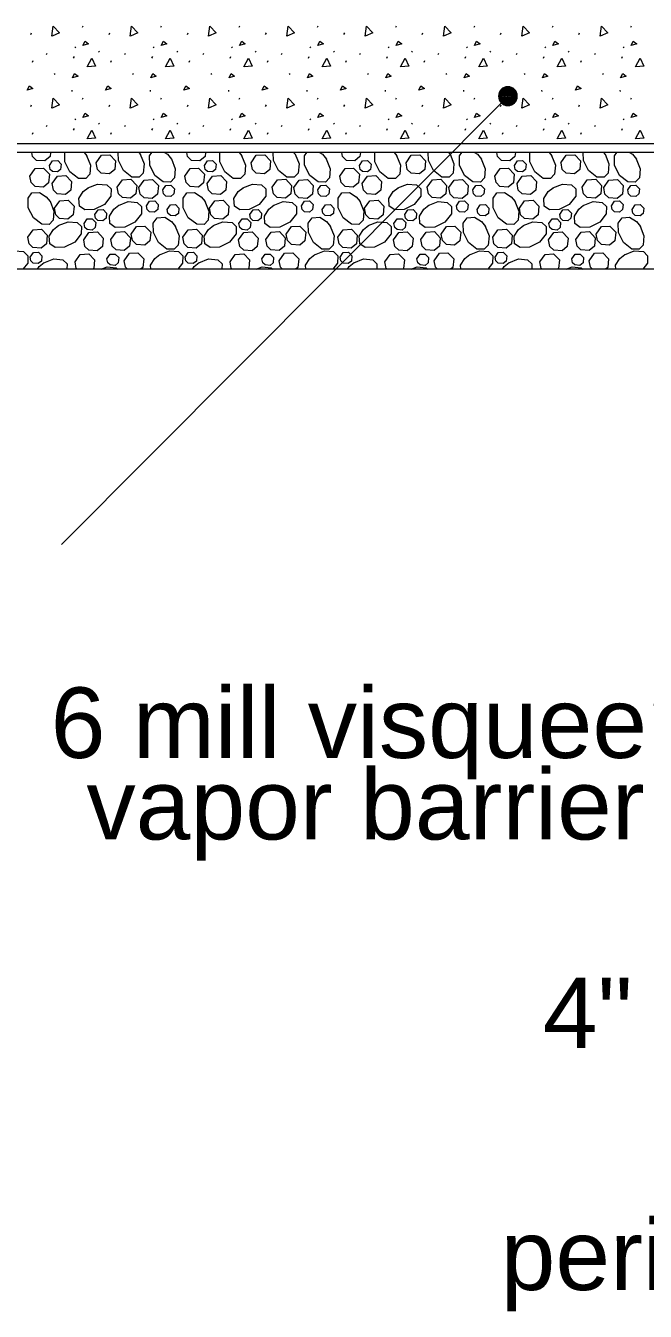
# Model space of a CAD drawing. Header units: inches. Extents: x -4443104 to -4439086, y 793046 to 798506.
# Drawn here: x -4442459 to -4442419.5, y 793220 to 793302 of the extents above; entities that cross this region are included whole.
import ezdxf

# ---------------------------------------------------------------- set-up
doc = ezdxf.new("R2010")
doc.units = ezdxf.units.IN
doc.header["$MEASUREMENT"] = 0
doc.layers.add('Level 1', color=7, linetype='Continuous', lineweight=0)
doc.layers.add('Level 3', color=7, linetype='Continuous', lineweight=0)
doc.styles.add('Style-Arial', font='arial.ttf')

# ---------------------------------------------------------------- blocks, each defined once
blk = doc.blocks.new('LT3_2')
at = {"layer": 'Level 3', "color": 7, "linetype": 'Continuous', "lineweight": 13, "extrusion": (0, 0, -1)}
for radius in [6, 5.52, 5.04, 4.56, 4.08, 3.6, 3.12, 2.64, 2.16, 1.68, 1.2, 0.72, 0.24]:
    blk.add_circle((0, 0), radius, dxfattribs=at)

msp = doc.modelspace()

# ---------------------------------------------------------------- linework, layer by layer
at = {"layer": 'Level 1', "color": 7, "linetype": 'Continuous', "lineweight": 13}
for p, q in [((-4442455.4074, 793301.9483), (-4442455.363, 793302.0483)), ((-4442450.4074, 793301.9483), (-4442450.363, 793302.0483)), ((-4442445.4074, 793301.9483), (-4442445.363, 793302.0483)), ((-4442440.4074, 793301.9483), (-4442440.363, 793302.0483)), ((-4442435.4074, 793301.9483), (-4442435.363, 793302.0483)), ((-4442430.4074, 793301.9483), (-4442430.363, 793302.0483)), ((-4442425.4074, 793301.9483), (-4442425.363, 793302.0483)), ((-4442420.4074, 793301.9483), (-4442420.363, 793302.0483)), ((-4442458.7203, 793301.4932), (-4442458.6758, 793301.5932)), ((-4442453.7203, 793301.4932), (-4442453.6758, 793301.5932)), ((-4442448.7203, 793301.4932), (-4442448.6758, 793301.5932)), ((-4442443.7203, 793301.4932), (-4442443.6758, 793301.5932)), ((-4442438.7203, 793301.4932), (-4442438.6758, 793301.5932)), ((-4442433.7203, 793301.4932), (-4442433.6758, 793301.5932)), ((-4442428.7203, 793301.4932), (-4442428.6758, 793301.5932)), ((-4442423.7203, 793301.4932), (-4442423.6758, 793301.5932)), ((-4442457.7101, 793300.2057), (-4442457.6656, 793300.3055)), ((-4442455.9785, 793299.9738), (-4442455.934, 793300.0738)), ((-4442455.8944, 793300.7054), (-4442455.8499, 793300.6388)), ((-4442454.3991, 793300.4229), (-4442454.3548, 793300.3563)), ((-4442452.7101, 793300.2057), (-4442452.6656, 793300.3055)), ((-4442450.9785, 793299.9738), (-4442450.934, 793300.0738)), ((-4442450.8944, 793300.7054), (-4442450.8499, 793300.6388)), ((-4442449.3991, 793300.4229), (-4442449.3548, 793300.3563)), ((-4442447.7101, 793300.2057), (-4442447.6656, 793300.3055)), ((-4442445.9785, 793299.9738), (-4442445.934, 793300.0738)), ((-4442445.8944, 793300.7054), (-4442445.8499, 793300.6388)), ((-4442444.3991, 793300.4229), (-4442444.3548, 793300.3563)), ((-4442442.7101, 793300.2057), (-4442442.6656, 793300.3055)), ((-4442440.9785, 793299.9738), (-4442440.934, 793300.0738)), ((-4442440.8944, 793300.7054), (-4442440.8499, 793300.6388)), ((-4442439.3991, 793300.4229), (-4442439.3548, 793300.3563)), ((-4442437.7101, 793300.2057), (-4442437.6656, 793300.3055)), ((-4442435.9785, 793299.9738), (-4442435.934, 793300.0738)), ((-4442435.8944, 793300.7054), (-4442435.8499, 793300.6388)), ((-4442434.3991, 793300.4229), (-4442434.3548, 793300.3563)), ((-4442432.7101, 793300.2057), (-4442432.6656, 793300.3055)), ((-4442430.9785, 793299.9738), (-4442430.934, 793300.0738)), ((-4442430.8944, 793300.7054), (-4442430.8499, 793300.6388)), ((-4442429.3991, 793300.4229), (-4442429.3548, 793300.3563)), ((-4442427.7101, 793300.2057), (-4442427.6656, 793300.3055)), ((-4442425.9785, 793299.9738), (-4442425.934, 793300.0738)), ((-4442425.8944, 793300.7054), (-4442425.8499, 793300.6388)), ((-4442424.3991, 793300.4229), (-4442424.3548, 793300.3563)), ((-4442422.7101, 793300.2057), (-4442422.6656, 793300.3055)), ((-4442420.9785, 793299.9738), (-4442420.934, 793300.0738)), ((-4442420.8944, 793300.7054), (-4442420.8499, 793300.6388)), ((-4442458.6093, 793299.7185), (-4442458.5648, 793299.8184)), ((-4442453.6093, 793299.7185), (-4442453.5648, 793299.8184)), ((-4442448.6093, 793299.7185), (-4442448.5648, 793299.8184)), ((-4442443.6093, 793299.7185), (-4442443.5648, 793299.8184)), ((-4442438.6093, 793299.7185), (-4442438.5648, 793299.8184)), ((-4442433.6093, 793299.7185), (-4442433.5648, 793299.8184)), ((-4442428.6093, 793299.7185), (-4442428.5648, 793299.8184)), ((-4442423.6093, 793299.7185), (-4442423.5648, 793299.8184)), ((-4442457.2216, 793299.0082), (-4442457.1773, 793298.9415)), ((-4442452.2216, 793299.0082), (-4442452.1773, 793298.9415)), ((-4442447.2216, 793299.0082), (-4442447.1773, 793298.9415)), ((-4442442.2216, 793299.0082), (-4442442.1773, 793298.9415)), ((-4442437.2216, 793299.0082), (-4442437.1773, 793298.9415)), ((-4442432.2216, 793299.0082), (-4442432.1773, 793298.9415)), ((-4442427.2216, 793299.0082), (-4442427.1773, 793298.9415)), ((-4442422.2216, 793299.0082), (-4442422.1773, 793298.9415)), ((-4442456.0995, 793297.9433), (-4442456.0884, 793297.8434)), ((-4442451.0995, 793297.9433), (-4442451.0884, 793297.8434)), ((-4442446.0995, 793297.9433), (-4442446.0884, 793297.8434)), ((-4442441.0995, 793297.9433), (-4442441.0884, 793297.8434)), ((-4442436.0995, 793297.9433), (-4442436.0884, 793297.8434)), ((-4442431.0995, 793297.9433), (-4442431.0884, 793297.8434)), ((-4442426.0995, 793297.9433), (-4442426.0884, 793297.8434)), ((-4442421.0995, 793297.9433), (-4442421.0884, 793297.8434)), ((-4442458.7203, 793296.899), (-4442458.6758, 793296.999)), ((-4442455.4074, 793297.3542), (-4442455.363, 793297.4542)), ((-4442453.7203, 793296.899), (-4442453.6758, 793296.999)), ((-4442450.4074, 793297.3542), (-4442450.363, 793297.4542)), ((-4442448.7203, 793296.899), (-4442448.6758, 793296.999)), ((-4442445.4074, 793297.3542), (-4442445.363, 793297.4542)), ((-4442443.7203, 793296.899), (-4442443.6758, 793296.999)), ((-4442440.4074, 793297.3542), (-4442440.363, 793297.4542)), ((-4442438.7203, 793296.899), (-4442438.6758, 793296.999)), ((-4442435.4074, 793297.3542), (-4442435.363, 793297.4542)), ((-4442433.7203, 793296.899), (-4442433.6758, 793296.999)), ((-4442430.4074, 793297.3542), (-4442430.363, 793297.4542)), ((-4442428.7203, 793296.899), (-4442428.6758, 793296.999)), ((-4442425.4074, 793297.3542), (-4442425.363, 793297.4542)), ((-4442423.7203, 793296.899), (-4442423.6758, 793296.999)), ((-4442420.4074, 793297.3542), (-4442420.363, 793297.4542)), ((-4442455.8944, 793296.1113), (-4442455.8499, 793296.0447)), ((-4442450.8944, 793296.1113), (-4442450.8499, 793296.0447)), ((-4442445.8944, 793296.1113), (-4442445.8499, 793296.0447)), ((-4442440.8944, 793296.1113), (-4442440.8499, 793296.0447)), ((-4442435.8944, 793296.1113), (-4442435.8499, 793296.0447)), ((-4442430.8944, 793296.1113), (-4442430.8499, 793296.0447)), ((-4442425.8944, 793296.1113), (-4442425.8499, 793296.0447)), ((-4442420.8944, 793296.1113), (-4442420.8499, 793296.0447)), ((-4442458.6093, 793295.1244), (-4442458.5648, 793295.2243)), ((-4442457.7101, 793295.6115), (-4442457.6656, 793295.7114)), ((-4442455.9785, 793295.3797), (-4442455.934, 793295.4797)), ((-4442454.3991, 793295.8288), (-4442454.3548, 793295.7622)), ((-4442453.6093, 793295.1244), (-4442453.5648, 793295.2243)), ((-4442452.7101, 793295.6115), (-4442452.6656, 793295.7114)), ((-4442450.9785, 793295.3797), (-4442450.934, 793295.4797)), ((-4442449.3991, 793295.8288), (-4442449.3548, 793295.7622)), ((-4442448.6093, 793295.1244), (-4442448.5648, 793295.2243)), ((-4442447.7101, 793295.6115), (-4442447.6656, 793295.7114)), ((-4442445.9785, 793295.3797), (-4442445.934, 793295.4797)), ((-4442444.3991, 793295.8288), (-4442444.3548, 793295.7622)), ((-4442443.6093, 793295.1244), (-4442443.5648, 793295.2243)), ((-4442442.7101, 793295.6115), (-4442442.6656, 793295.7114)), ((-4442440.9785, 793295.3797), (-4442440.934, 793295.4797)), ((-4442439.3991, 793295.8288), (-4442439.3548, 793295.7622)), ((-4442438.6093, 793295.1244), (-4442438.5648, 793295.2243)), ((-4442437.7101, 793295.6115), (-4442437.6656, 793295.7114)), ((-4442435.9785, 793295.3797), (-4442435.934, 793295.4797)), ((-4442434.3991, 793295.8288), (-4442434.3548, 793295.7622)), ((-4442433.6093, 793295.1244), (-4442433.5648, 793295.2243)), ((-4442432.7101, 793295.6115), (-4442432.6656, 793295.7114)), ((-4442430.9785, 793295.3797), (-4442430.934, 793295.4797)), ((-4442429.3991, 793295.8288), (-4442429.3548, 793295.7622)), ((-4442428.6093, 793295.1244), (-4442428.5648, 793295.2243)), ((-4442427.7101, 793295.6115), (-4442427.6656, 793295.7114)), ((-4442425.9785, 793295.3797), (-4442425.934, 793295.4797)), ((-4442424.3991, 793295.8288), (-4442424.3548, 793295.7622)), ((-4442423.6093, 793295.1244), (-4442423.5648, 793295.2243)), ((-4442422.7101, 793295.6115), (-4442422.6656, 793295.7114)), ((-4442420.9785, 793295.3797), (-4442420.934, 793295.4797))]:
    msp.add_line(p, q, dxfattribs=at)
at = {"layer": 'Level 1', "color": 7, "linetype": 'Continuous', "lineweight": 13, "flags": 128}
for points in [[(-4442457.3698, 793301.3784), (-4442457.2818, 793302.0128), (-4442456.8843, 793301.6023), (-4442457.3594, 793301.3822)], [(-4442452.3698, 793301.3784), (-4442452.2818, 793302.0128), (-4442451.8843, 793301.6023), (-4442452.3594, 793301.3822)], [(-4442447.3698, 793301.3784), (-4442447.2818, 793302.0128), (-4442446.8843, 793301.6023), (-4442447.3594, 793301.3822)], [(-4442442.3698, 793301.3784), (-4442442.2818, 793302.0128), (-4442441.8843, 793301.6023), (-4442442.3594, 793301.3822)], [(-4442437.3698, 793301.3784), (-4442437.2818, 793302.0128), (-4442436.8843, 793301.6023), (-4442437.3594, 793301.3822)], [(-4442432.3698, 793301.3784), (-4442432.2818, 793302.0128), (-4442431.8843, 793301.6023), (-4442432.3594, 793301.3822)], [(-4442427.3698, 793301.3784), (-4442427.2818, 793302.0128), (-4442426.8843, 793301.6023), (-4442427.3594, 793301.3822)], [(-4442422.3698, 793301.3784), (-4442422.2818, 793302.0128), (-4442421.8843, 793301.6023), (-4442422.3594, 793301.3822)], [(-4442455.3853, 793300.7828), (-4442455.252, 793301.0603), (-4442455.03, 793300.8938), (-4442455.3853, 793300.7828)], [(-4442450.3853, 793300.7828), (-4442450.252, 793301.0603), (-4442450.03, 793300.8938), (-4442450.3853, 793300.7828)], [(-4442445.3853, 793300.7828), (-4442445.252, 793301.0603), (-4442445.03, 793300.8938), (-4442445.3853, 793300.7828)], [(-4442440.3853, 793300.7828), (-4442440.252, 793301.0603), (-4442440.03, 793300.8938), (-4442440.3853, 793300.7828)], [(-4442435.3853, 793300.7828), (-4442435.252, 793301.0603), (-4442435.03, 793300.8938), (-4442435.3853, 793300.7828)], [(-4442430.3853, 793300.7828), (-4442430.252, 793301.0603), (-4442430.03, 793300.8938), (-4442430.3853, 793300.7828)], [(-4442425.3853, 793300.7828), (-4442425.252, 793301.0603), (-4442425.03, 793300.8938), (-4442425.3853, 793300.7828)], [(-4442420.3853, 793300.7828), (-4442420.252, 793301.0603), (-4442420.03, 793300.8938), (-4442420.3853, 793300.7828)], [(-4442455.1078, 793299.4189), (-4442454.808, 793299.9849), (-4442454.5749, 793299.4633), (-4442455.0966, 793299.4189)], [(-4442450.1078, 793299.4189), (-4442449.808, 793299.9849), (-4442449.5749, 793299.4633), (-4442450.0966, 793299.4189)], [(-4442445.1078, 793299.4189), (-4442444.808, 793299.9849), (-4442444.5749, 793299.4633), (-4442445.0966, 793299.4189)], [(-4442440.1078, 793299.4189), (-4442439.808, 793299.9849), (-4442439.5749, 793299.4633), (-4442440.0966, 793299.4189)], [(-4442435.1078, 793299.4189), (-4442434.808, 793299.9849), (-4442434.5749, 793299.4633), (-4442435.0966, 793299.4189)], [(-4442430.1078, 793299.4189), (-4442429.808, 793299.9849), (-4442429.5749, 793299.4633), (-4442430.0966, 793299.4189)], [(-4442425.1078, 793299.4189), (-4442424.808, 793299.9849), (-4442424.5749, 793299.4633), (-4442425.0966, 793299.4189)], [(-4442420.1078, 793299.4189), (-4442419.808, 793299.9849), (-4442419.5749, 793299.4633), (-4442420.0966, 793299.4189)], [(-4442456.0561, 793298.7195), (-4442455.923, 793298.997), (-4442455.701, 793298.8305), (-4442456.0561, 793298.7195)], [(-4442451.0561, 793298.7195), (-4442450.923, 793298.997), (-4442450.701, 793298.8305), (-4442451.0561, 793298.7195)], [(-4442446.0561, 793298.7195), (-4442445.923, 793298.997), (-4442445.701, 793298.8305), (-4442446.0561, 793298.7195)], [(-4442441.0561, 793298.7195), (-4442440.923, 793298.997), (-4442440.701, 793298.8305), (-4442441.0561, 793298.7195)], [(-4442436.0561, 793298.7195), (-4442435.923, 793298.997), (-4442435.701, 793298.8305), (-4442436.0561, 793298.7195)], [(-4442431.0561, 793298.7195), (-4442430.923, 793298.997), (-4442430.701, 793298.8305), (-4442431.0561, 793298.7195)], [(-4442426.0561, 793298.7195), (-4442425.923, 793298.997), (-4442425.701, 793298.8305), (-4442426.0561, 793298.7195)], [(-4442421.0561, 793298.7195), (-4442420.923, 793298.997), (-4442420.701, 793298.8305), (-4442421.0561, 793298.7195)], [(-4442458.94, 793297.926), (-4442458.8069, 793298.2035), (-4442458.5849, 793298.037), (-4442458.94, 793297.926)], [(-4442453.94, 793297.926), (-4442453.8069, 793298.2035), (-4442453.5849, 793298.037), (-4442453.94, 793297.926)], [(-4442448.94, 793297.926), (-4442448.8069, 793298.2035), (-4442448.5849, 793298.037), (-4442448.94, 793297.926)], [(-4442443.94, 793297.926), (-4442443.8069, 793298.2035), (-4442443.5849, 793298.037), (-4442443.94, 793297.926)], [(-4442438.94, 793297.926), (-4442438.8069, 793298.2035), (-4442438.5849, 793298.037), (-4442438.94, 793297.926)], [(-4442433.94, 793297.926), (-4442433.8069, 793298.2035), (-4442433.5849, 793298.037), (-4442433.94, 793297.926)], [(-4442423.94, 793297.926), (-4442423.8069, 793298.2035), (-4442423.5849, 793298.037), (-4442423.94, 793297.926)], [(-4442457.3698, 793296.7843), (-4442457.2818, 793297.4187), (-4442456.8843, 793297.0082), (-4442457.3594, 793296.788)], [(-4442452.3698, 793296.7843), (-4442452.2818, 793297.4187), (-4442451.8843, 793297.0082), (-4442452.3594, 793296.788)], [(-4442447.3698, 793296.7843), (-4442447.2818, 793297.4187), (-4442446.8843, 793297.0082), (-4442447.3594, 793296.788)], [(-4442442.3698, 793296.7843), (-4442442.2818, 793297.4187), (-4442441.8843, 793297.0082), (-4442442.3594, 793296.788)], [(-4442437.3698, 793296.7843), (-4442437.2818, 793297.4187), (-4442436.8843, 793297.0082), (-4442437.3594, 793296.788)], [(-4442432.3698, 793296.7843), (-4442432.2818, 793297.4187), (-4442431.8843, 793297.0082), (-4442432.3594, 793296.788)], [(-4442427.3698, 793296.7843), (-4442427.2818, 793297.4187), (-4442426.8843, 793297.0082), (-4442427.3594, 793296.788)], [(-4442422.3698, 793296.7843), (-4442422.2818, 793297.4187), (-4442421.8843, 793297.0082), (-4442422.3594, 793296.788)], [(-4442455.3853, 793296.1887), (-4442455.252, 793296.4662), (-4442455.03, 793296.2997), (-4442455.3853, 793296.1887)], [(-4442450.3853, 793296.1887), (-4442450.252, 793296.4662), (-4442450.03, 793296.2997), (-4442450.3853, 793296.1887)], [(-4442445.3853, 793296.1887), (-4442445.252, 793296.4662), (-4442445.03, 793296.2997), (-4442445.3853, 793296.1887)], [(-4442440.3853, 793296.1887), (-4442440.252, 793296.4662), (-4442440.03, 793296.2997), (-4442440.3853, 793296.1887)], [(-4442435.3853, 793296.1887), (-4442435.252, 793296.4662), (-4442435.03, 793296.2997), (-4442435.3853, 793296.1887)], [(-4442430.3853, 793296.1887), (-4442430.252, 793296.4662), (-4442430.03, 793296.2997), (-4442430.3853, 793296.1887)], [(-4442425.3853, 793296.1887), (-4442425.252, 793296.4662), (-4442425.03, 793296.2997), (-4442425.3853, 793296.1887)], [(-4442420.3853, 793296.1887), (-4442420.252, 793296.4662), (-4442420.03, 793296.2997), (-4442420.3853, 793296.1887)], [(-4442455.1078, 793294.8248), (-4442454.808, 793295.3908), (-4442454.5749, 793294.8692), (-4442455.0966, 793294.8248)], [(-4442450.1078, 793294.8248), (-4442449.808, 793295.3908), (-4442449.5749, 793294.8692), (-4442450.0966, 793294.8248)], [(-4442445.1078, 793294.8248), (-4442444.808, 793295.3908), (-4442444.5749, 793294.8692), (-4442445.0966, 793294.8248)], [(-4442440.1078, 793294.8248), (-4442439.808, 793295.3908), (-4442439.5749, 793294.8692), (-4442440.0966, 793294.8248)], [(-4442435.1078, 793294.8248), (-4442434.808, 793295.3908), (-4442434.5749, 793294.8692), (-4442435.0966, 793294.8248)], [(-4442430.1078, 793294.8248), (-4442429.808, 793295.3908), (-4442429.5749, 793294.8692), (-4442430.0966, 793294.8248)], [(-4442425.1078, 793294.8248), (-4442424.808, 793295.3908), (-4442424.5749, 793294.8692), (-4442425.0966, 793294.8248)], [(-4442420.1078, 793294.8248), (-4442419.808, 793295.3908), (-4442419.5749, 793294.8692), (-4442420.0966, 793294.8248)]]:
    msp.add_lwpolyline(points, dxfattribs=at)
at = {"layer": 'Level 3', "color": 7, "linetype": 'Continuous', "lineweight": 13}
for p, q in [((-4442456.7559, 793268.9345), (-4442428.2715, 793297.5193)), ((-4442347.5861, 793294.5059), (-4442477.736, 793294.5059)), ((-4442347.5861, 793293.9673), (-4442477.736, 793293.9673))]:
    msp.add_line(p, q, dxfattribs=at)
at = {"layer": 'Level 3', "color": 7, "linetype": 'Continuous', "lineweight": 0}
for p, q in [((-4442455.3076, 793293.9673), (-4442455.1334, 793293.7489)), ((-4442451.8263, 793293.9673), (-4442451.7172, 793293.8304)), ((-4442445.4141, 793293.9673), (-4442445.2399, 793293.7489)), ((-4442441.9328, 793293.9673), (-4442441.8237, 793293.8304)), ((-4442435.5206, 793293.9673), (-4442435.3464, 793293.7489)), ((-4442432.0393, 793293.9673), (-4442431.9302, 793293.8304)), ((-4442425.6271, 793293.9673), (-4442425.4529, 793293.7489)), ((-4442422.1458, 793293.9673), (-4442422.0367, 793293.8304))]:
    msp.add_line(p, q, dxfattribs=at)
at = {"layer": 'Level 3', "color": 7, "linetype": 'Continuous', "lineweight": 0, "flags": 128}
for points in [[(-4442457.4587, 793293.9673), (-4442457.4862, 793293.6919), (-4442457.8177, 793293.4162), (-4442458.3477, 793293.4544), (-4442458.5969, 793293.6964), (-4442458.6497, 793293.9673)], [(-4442455.1497, 793293.7744), (-4442454.9002, 793293.1457), (-4442454.9502, 793292.5679), (-4442455.2112, 793292.2932), (-4442455.6799, 793292.3022), (-4442456.2124, 793292.7187), (-4442456.5344, 793293.3627), (-4442456.5451, 793293.9673)], [(-4442454.5457, 793293.2987), (-4442454.2097, 793293.7769), (-4442453.6729, 793293.8074), (-4442453.2997, 793293.4207), (-4442453.3537, 793292.8787), (-4442453.6852, 793292.6029), (-4442454.2152, 793292.6412), (-4442454.4644, 793292.8829), (-4442454.5454, 793293.2987)], [(-4442451.7332, 793293.8557), (-4442451.4839, 793293.2269), (-4442451.5339, 793292.6492), (-4442451.7949, 793292.3747), (-4442452.2637, 793292.3834), (-4442452.7962, 793292.8002), (-4442453.1182, 793293.4442), (-4442453.1274, 793293.9673)], [(-4442449.7404, 793293.5507), (-4442449.4912, 793292.9219), (-4442449.5409, 793292.3442), (-4442449.8019, 793292.0697), (-4442450.2707, 793292.0784), (-4442450.8034, 793292.4952), (-4442451.1252, 793293.1392), (-4442451.1359, 793293.7459), (-4442450.9787, 793293.9673)], [(-4442450.1716, 793293.9673), (-4442449.9774, 793293.8429), (-4442449.7242, 793293.5254)], [(-4442447.5652, 793293.9673), (-4442447.5927, 793293.6919), (-4442447.9242, 793293.4162), (-4442448.4542, 793293.4544), (-4442448.7034, 793293.6964), (-4442448.7562, 793293.9673)], [(-4442445.2562, 793293.7744), (-4442445.0067, 793293.1457), (-4442445.0567, 793292.5679), (-4442445.3177, 793292.2932), (-4442445.7864, 793292.3022), (-4442446.3189, 793292.7187), (-4442446.6409, 793293.3627), (-4442446.6516, 793293.9673)], [(-4442444.6522, 793293.2987), (-4442444.3162, 793293.7769), (-4442443.7794, 793293.8074), (-4442443.4062, 793293.4207), (-4442443.4602, 793292.8787), (-4442443.7917, 793292.6029), (-4442444.3217, 793292.6412), (-4442444.5709, 793292.8829), (-4442444.6519, 793293.2987)], [(-4442441.8397, 793293.8557), (-4442441.5904, 793293.2269), (-4442441.6404, 793292.6492), (-4442441.9014, 793292.3747), (-4442442.3702, 793292.3834), (-4442442.9027, 793292.8002), (-4442443.2247, 793293.4442), (-4442443.2339, 793293.9673)], [(-4442439.8469, 793293.5507), (-4442439.5977, 793292.9219), (-4442439.6474, 793292.3442), (-4442439.9084, 793292.0697), (-4442440.3772, 793292.0784), (-4442440.9099, 793292.4952), (-4442441.2317, 793293.1392), (-4442441.2424, 793293.7459), (-4442441.0852, 793293.9673)], [(-4442440.2781, 793293.9673), (-4442440.0839, 793293.8429), (-4442439.8307, 793293.5254)], [(-4442437.6717, 793293.9673), (-4442437.6992, 793293.6919), (-4442438.0307, 793293.4162), (-4442438.5607, 793293.4544), (-4442438.8099, 793293.6964), (-4442438.8627, 793293.9673)], [(-4442435.3627, 793293.7744), (-4442435.1132, 793293.1457), (-4442435.1632, 793292.5679), (-4442435.4242, 793292.2932), (-4442435.8929, 793292.3022), (-4442436.4254, 793292.7187), (-4442436.7474, 793293.3627), (-4442436.7581, 793293.9673)], [(-4442434.7587, 793293.2987), (-4442434.4227, 793293.7769), (-4442433.8859, 793293.8074), (-4442433.5127, 793293.4207), (-4442433.5667, 793292.8787), (-4442433.8982, 793292.6029), (-4442434.4282, 793292.6412), (-4442434.6774, 793292.8829), (-4442434.7584, 793293.2987)], [(-4442431.9462, 793293.8557), (-4442431.6969, 793293.2269), (-4442431.7469, 793292.6492), (-4442432.0079, 793292.3747), (-4442432.4767, 793292.3834), (-4442433.0092, 793292.8002), (-4442433.3312, 793293.4442), (-4442433.3404, 793293.9673)], [(-4442429.9534, 793293.5507), (-4442429.7042, 793292.9219), (-4442429.7539, 793292.3442), (-4442430.0149, 793292.0697), (-4442430.4837, 793292.0784), (-4442431.0164, 793292.4952), (-4442431.3382, 793293.1392), (-4442431.3489, 793293.7459), (-4442431.1917, 793293.9673)], [(-4442430.3846, 793293.9673), (-4442430.1904, 793293.8429), (-4442429.9372, 793293.5254)], [(-4442427.7782, 793293.9673), (-4442427.8057, 793293.6919), (-4442428.1372, 793293.4162), (-4442428.6672, 793293.4544), (-4442428.9164, 793293.6964), (-4442428.9692, 793293.9673)], [(-4442425.4692, 793293.7744), (-4442425.2197, 793293.1457), (-4442425.2697, 793292.5679), (-4442425.5307, 793292.2932), (-4442425.9994, 793292.3022), (-4442426.5319, 793292.7187), (-4442426.8539, 793293.3627), (-4442426.8646, 793293.9673)], [(-4442424.8652, 793293.2987), (-4442424.5292, 793293.7769), (-4442423.9924, 793293.8074), (-4442423.6192, 793293.4207), (-4442423.6732, 793292.8787), (-4442424.0047, 793292.6029), (-4442424.5347, 793292.6412), (-4442424.7839, 793292.8829), (-4442424.8649, 793293.2987)], [(-4442422.0527, 793293.8557), (-4442421.8034, 793293.2269), (-4442421.8534, 793292.6492), (-4442422.1144, 793292.3747), (-4442422.5832, 793292.3834), (-4442423.1157, 793292.8002), (-4442423.4377, 793293.4442), (-4442423.4469, 793293.9673)], [(-4442420.0599, 793293.5507), (-4442419.8107, 793292.9219), (-4442419.8604, 793292.3442), (-4442420.1214, 793292.0697), (-4442420.5902, 793292.0784), (-4442421.1229, 793292.4952), (-4442421.4447, 793293.1392), (-4442421.4554, 793293.7459), (-4442421.2982, 793293.9673)], [(-4442420.4911, 793293.9673), (-4442420.2969, 793293.8429), (-4442420.0437, 793293.5254)], [(-4442458.7722, 793292.4517), (-4442458.4362, 793292.9297), (-4442457.8994, 793292.9604), (-4442457.5264, 793292.5737), (-4442457.5804, 793292.0314), (-4442457.9119, 793291.7557), (-4442458.4419, 793291.7942), (-4442458.6912, 793292.0359), (-4442458.7719, 793292.4514)], [(-4442457.5232, 793293.1322), (-4442457.3214, 793293.4192), (-4442456.9994, 793293.4377), (-4442456.7757, 793293.2054), (-4442456.8079, 793292.8802), (-4442457.0069, 793292.7147), (-4442457.3249, 793292.7379), (-4442457.4744, 793292.8829), (-4442457.5229, 793293.1322)], [(-4442448.8787, 793292.4517), (-4442448.5427, 793292.9297), (-4442448.0059, 793292.9604), (-4442447.6329, 793292.5737), (-4442447.6869, 793292.0314), (-4442448.0184, 793291.7557), (-4442448.5484, 793291.7942), (-4442448.7977, 793292.0359), (-4442448.8784, 793292.4514)], [(-4442447.6297, 793293.1322), (-4442447.4279, 793293.4192), (-4442447.1059, 793293.4377), (-4442446.8822, 793293.2054), (-4442446.9144, 793292.8802), (-4442447.1134, 793292.7147), (-4442447.4314, 793292.7379), (-4442447.5809, 793292.8829), (-4442447.6294, 793293.1322)], [(-4442438.9852, 793292.4517), (-4442438.6492, 793292.9297), (-4442438.1124, 793292.9604), (-4442437.7394, 793292.5737), (-4442437.7934, 793292.0314), (-4442438.1249, 793291.7557), (-4442438.6549, 793291.7942), (-4442438.9042, 793292.0359), (-4442438.9849, 793292.4514)], [(-4442437.7362, 793293.1322), (-4442437.5344, 793293.4192), (-4442437.2124, 793293.4377), (-4442436.9887, 793293.2054), (-4442437.0209, 793292.8802), (-4442437.2199, 793292.7147), (-4442437.5379, 793292.7379), (-4442437.6874, 793292.8829), (-4442437.7359, 793293.1322)], [(-4442429.0917, 793292.4517), (-4442428.7557, 793292.9297), (-4442428.2189, 793292.9604), (-4442427.8459, 793292.5737), (-4442427.8999, 793292.0314), (-4442428.2314, 793291.7557), (-4442428.7614, 793291.7942), (-4442429.0107, 793292.0359), (-4442429.0914, 793292.4514)], [(-4442427.8427, 793293.1322), (-4442427.6409, 793293.4192), (-4442427.3189, 793293.4377), (-4442427.0952, 793293.2054), (-4442427.1274, 793292.8802), (-4442427.3264, 793292.7147), (-4442427.6444, 793292.7379), (-4442427.7939, 793292.8829), (-4442427.8424, 793293.1322)], [(-4442457.3519, 793291.9769), (-4442457.0157, 793292.4549), (-4442456.4792, 793292.4857), (-4442456.1059, 793292.0989), (-4442456.1599, 793291.5567), (-4442456.4914, 793291.2809), (-4442457.0214, 793291.3194), (-4442457.2707, 793291.5612), (-4442457.3517, 793291.9767)], [(-4442455.0754, 793291.6962), (-4442454.4467, 793291.9454), (-4442453.8689, 793291.8954), (-4442453.5944, 793291.6344), (-4442453.6032, 793291.1657), (-4442454.0199, 793290.6332), (-4442454.6639, 793290.3112), (-4442455.2707, 793290.3004), (-4442455.6124, 793290.5432), (-4442455.6447, 793291.0267), (-4442455.3674, 793291.4589), (-4442455.0502, 793291.7122)], [(-4442453.2004, 793291.7399), (-4442452.8644, 793292.2182), (-4442452.3277, 793292.2487), (-4442451.9547, 793291.8619), (-4442452.0087, 793291.3199), (-4442452.3402, 793291.0442), (-4442452.8699, 793291.0824), (-4442453.1192, 793291.3242), (-4442453.2002, 793291.7397)], [(-4442451.8177, 793291.7194), (-4442451.4817, 793292.1977), (-4442450.9449, 793292.2284), (-4442450.5717, 793291.8414), (-4442450.6257, 793291.2994), (-4442450.9574, 793291.0237), (-4442451.4872, 793291.0622), (-4442451.7364, 793291.3039), (-4442451.8174, 793291.7194)], [(-4442450.2882, 793291.5719), (-4442450.0867, 793291.8587), (-4442449.7644, 793291.8772), (-4442449.5407, 793291.6449), (-4442449.5732, 793291.3199), (-4442449.7719, 793291.1544), (-4442450.0899, 793291.1774), (-4442450.2397, 793291.3224), (-4442450.2882, 793291.5717)], [(-4442447.4584, 793291.9769), (-4442447.1222, 793292.4549), (-4442446.5857, 793292.4857), (-4442446.2124, 793292.0989), (-4442446.2664, 793291.5567), (-4442446.5979, 793291.2809), (-4442447.1279, 793291.3194), (-4442447.3772, 793291.5612), (-4442447.4582, 793291.9767)], [(-4442445.1819, 793291.6962), (-4442444.5532, 793291.9454), (-4442443.9754, 793291.8954), (-4442443.7009, 793291.6344), (-4442443.7097, 793291.1657), (-4442444.1264, 793290.6332), (-4442444.7704, 793290.3112), (-4442445.3772, 793290.3004), (-4442445.7189, 793290.5432), (-4442445.7512, 793291.0267), (-4442445.4739, 793291.4589), (-4442445.1567, 793291.7122)], [(-4442443.3069, 793291.7399), (-4442442.9709, 793292.2182), (-4442442.4342, 793292.2487), (-4442442.0612, 793291.8619), (-4442442.1152, 793291.3199), (-4442442.4467, 793291.0442), (-4442442.9764, 793291.0824), (-4442443.2257, 793291.3242), (-4442443.3067, 793291.7397)], [(-4442441.9242, 793291.7194), (-4442441.5882, 793292.1977), (-4442441.0514, 793292.2284), (-4442440.6782, 793291.8414), (-4442440.7322, 793291.2994), (-4442441.0639, 793291.0237), (-4442441.5937, 793291.0622), (-4442441.8429, 793291.3039), (-4442441.9239, 793291.7194)], [(-4442440.3947, 793291.5719), (-4442440.1932, 793291.8587), (-4442439.8709, 793291.8772), (-4442439.6472, 793291.6449), (-4442439.6797, 793291.3199), (-4442439.8784, 793291.1544), (-4442440.1964, 793291.1774), (-4442440.3462, 793291.3224), (-4442440.3947, 793291.5717)], [(-4442437.5649, 793291.9769), (-4442437.2287, 793292.4549), (-4442436.6922, 793292.4857), (-4442436.3189, 793292.0989), (-4442436.3729, 793291.5567), (-4442436.7044, 793291.2809), (-4442437.2344, 793291.3194), (-4442437.4837, 793291.5612), (-4442437.5647, 793291.9767)], [(-4442435.2884, 793291.6962), (-4442434.6597, 793291.9454), (-4442434.0819, 793291.8954), (-4442433.8074, 793291.6344), (-4442433.8162, 793291.1657), (-4442434.2329, 793290.6332), (-4442434.8769, 793290.3112), (-4442435.4837, 793290.3004), (-4442435.8254, 793290.5432), (-4442435.8577, 793291.0267), (-4442435.5804, 793291.4589), (-4442435.2632, 793291.7122)], [(-4442433.4134, 793291.7399), (-4442433.0774, 793292.2182), (-4442432.5407, 793292.2487), (-4442432.1677, 793291.8619), (-4442432.2217, 793291.3199), (-4442432.5532, 793291.0442), (-4442433.0829, 793291.0824), (-4442433.3322, 793291.3242), (-4442433.4132, 793291.7397)], [(-4442432.0307, 793291.7194), (-4442431.6947, 793292.1977), (-4442431.1579, 793292.2284), (-4442430.7847, 793291.8414), (-4442430.8387, 793291.2994), (-4442431.1704, 793291.0237), (-4442431.7002, 793291.0622), (-4442431.9494, 793291.3039), (-4442432.0304, 793291.7194)], [(-4442430.5012, 793291.5719), (-4442430.2997, 793291.8587), (-4442429.9774, 793291.8772), (-4442429.7537, 793291.6449), (-4442429.7862, 793291.3199), (-4442429.9849, 793291.1544), (-4442430.3029, 793291.1774), (-4442430.4527, 793291.3224), (-4442430.5012, 793291.5717)], [(-4442427.6714, 793291.9769), (-4442427.3352, 793292.4549), (-4442426.7987, 793292.4857), (-4442426.4254, 793292.0989), (-4442426.4794, 793291.5567), (-4442426.8109, 793291.2809), (-4442427.3409, 793291.3194), (-4442427.5902, 793291.5612), (-4442427.6712, 793291.9767)], [(-4442425.3949, 793291.6962), (-4442424.7662, 793291.9454), (-4442424.1884, 793291.8954), (-4442423.9139, 793291.6344), (-4442423.9227, 793291.1657), (-4442424.3394, 793290.6332), (-4442424.9834, 793290.3112), (-4442425.5902, 793290.3004), (-4442425.9319, 793290.5432), (-4442425.9642, 793291.0267), (-4442425.6869, 793291.4589), (-4442425.3697, 793291.7122)], [(-4442423.5199, 793291.7399), (-4442423.1839, 793292.2182), (-4442422.6472, 793292.2487), (-4442422.2742, 793291.8619), (-4442422.3282, 793291.3199), (-4442422.6597, 793291.0442), (-4442423.1894, 793291.0824), (-4442423.4387, 793291.3242), (-4442423.5197, 793291.7397)], [(-4442422.1372, 793291.7194), (-4442421.8012, 793292.1977), (-4442421.2644, 793292.2284), (-4442420.8912, 793291.8414), (-4442420.9452, 793291.2994), (-4442421.2769, 793291.0237), (-4442421.8067, 793291.0622), (-4442422.0559, 793291.3039), (-4442422.1369, 793291.7194)], [(-4442420.6077, 793291.5719), (-4442420.4062, 793291.8587), (-4442420.0839, 793291.8772), (-4442419.8602, 793291.6449), (-4442419.8927, 793291.3199), (-4442420.0914, 793291.1544), (-4442420.4094, 793291.1774), (-4442420.5592, 793291.3224), (-4442420.6077, 793291.5717)], [(-4442457.4882, 793290.8462), (-4442457.2387, 793290.2174), (-4442457.2887, 793289.6397), (-4442457.5497, 793289.3652), (-4442458.0184, 793289.3739), (-4442458.5512, 793289.7907), (-4442458.8729, 793290.4344), (-4442458.8837, 793291.0414), (-4442458.6409, 793291.3829), (-4442458.1574, 793291.4154), (-4442457.7252, 793291.1382), (-4442457.4719, 793290.8207)], [(-4442447.5947, 793290.8462), (-4442447.3452, 793290.2174), (-4442447.3952, 793289.6397), (-4442447.6562, 793289.3652), (-4442448.1249, 793289.3739), (-4442448.6577, 793289.7907), (-4442448.9794, 793290.4344), (-4442448.9902, 793291.0414), (-4442448.7474, 793291.3829), (-4442448.2639, 793291.4154), (-4442447.8317, 793291.1382), (-4442447.5784, 793290.8207)], [(-4442437.7012, 793290.8462), (-4442437.4517, 793290.2174), (-4442437.5017, 793289.6397), (-4442437.7627, 793289.3652), (-4442438.2314, 793289.3739), (-4442438.7642, 793289.7907), (-4442439.0859, 793290.4344), (-4442439.0967, 793291.0414), (-4442438.8539, 793291.3829), (-4442438.3704, 793291.4154), (-4442437.9382, 793291.1382), (-4442437.6849, 793290.8207)], [(-4442427.8077, 793290.8462), (-4442427.5582, 793290.2174), (-4442427.6082, 793289.6397), (-4442427.8692, 793289.3652), (-4442428.3379, 793289.3739), (-4442428.8707, 793289.7907), (-4442429.1924, 793290.4344), (-4442429.2032, 793291.0414), (-4442428.9604, 793291.3829), (-4442428.4769, 793291.4154), (-4442428.0447, 793291.1382), (-4442427.7914, 793290.8207)], [(-4442457.2024, 793290.4037), (-4442456.8662, 793290.8819), (-4442456.3294, 793290.9124), (-4442455.9564, 793290.5257), (-4442456.0104, 793289.9837), (-4442456.3419, 793289.7079), (-4442456.8719, 793289.7462), (-4442457.1212, 793289.9879), (-4442457.2022, 793290.4037)], [(-4442454.6229, 793290.0114), (-4442454.4212, 793290.2984), (-4442454.0992, 793290.3167), (-4442453.8754, 793290.0847), (-4442453.9077, 793289.7594), (-4442454.1067, 793289.5939), (-4442454.4247, 793289.6169), (-4442454.5742, 793289.7619), (-4442454.6227, 793290.0114)], [(-4442453.1247, 793290.5729), (-4442452.4957, 793290.8222), (-4442451.9182, 793290.7722), (-4442451.6434, 793290.5112), (-4442451.6522, 793290.0424), (-4442452.0689, 793289.5097), (-4442452.7129, 793289.1879), (-4442453.3197, 793289.1772), (-4442453.6614, 793289.4199), (-4442453.6937, 793289.9034), (-4442453.4167, 793290.3357), (-4442453.0992, 793290.5889)], [(-4442451.3287, 793290.5629), (-4442451.1269, 793290.8499), (-4442450.8049, 793290.8684), (-4442450.5812, 793290.6362), (-4442450.6134, 793290.3109), (-4442450.8124, 793290.1454), (-4442451.1304, 793290.1687), (-4442451.2799, 793290.3137), (-4442451.3284, 793290.5629)], [(-4442450.0047, 793290.3267), (-4442449.8029, 793290.6134), (-4442449.4809, 793290.6319), (-4442449.2569, 793290.3997), (-4442449.2894, 793290.0747), (-4442449.4882, 793289.9092), (-4442449.8062, 793289.9322), (-4442449.9559, 793290.0772), (-4442450.0044, 793290.3264)], [(-4442447.3089, 793290.4037), (-4442446.9727, 793290.8819), (-4442446.4359, 793290.9124), (-4442446.0629, 793290.5257), (-4442446.1169, 793289.9837), (-4442446.4484, 793289.7079), (-4442446.9784, 793289.7462), (-4442447.2277, 793289.9879), (-4442447.3087, 793290.4037)], [(-4442444.7294, 793290.0114), (-4442444.5277, 793290.2984), (-4442444.2057, 793290.3167), (-4442443.9819, 793290.0847), (-4442444.0142, 793289.7594), (-4442444.2132, 793289.5939), (-4442444.5312, 793289.6169), (-4442444.6807, 793289.7619), (-4442444.7292, 793290.0114)], [(-4442443.2312, 793290.5729), (-4442442.6022, 793290.8222), (-4442442.0247, 793290.7722), (-4442441.7499, 793290.5112), (-4442441.7587, 793290.0424), (-4442442.1754, 793289.5097), (-4442442.8194, 793289.1879), (-4442443.4262, 793289.1772), (-4442443.7679, 793289.4199), (-4442443.8002, 793289.9034), (-4442443.5232, 793290.3357), (-4442443.2057, 793290.5889)], [(-4442441.4352, 793290.5629), (-4442441.2334, 793290.8499), (-4442440.9114, 793290.8684), (-4442440.6877, 793290.6362), (-4442440.7199, 793290.3109), (-4442440.9189, 793290.1454), (-4442441.2369, 793290.1687), (-4442441.3864, 793290.3137), (-4442441.4349, 793290.5629)], [(-4442440.1112, 793290.3267), (-4442439.9094, 793290.6134), (-4442439.5874, 793290.6319), (-4442439.3634, 793290.3997), (-4442439.3959, 793290.0747), (-4442439.5947, 793289.9092), (-4442439.9127, 793289.9322), (-4442440.0624, 793290.0772), (-4442440.1109, 793290.3264)], [(-4442437.4154, 793290.4037), (-4442437.0792, 793290.8819), (-4442436.5424, 793290.9124), (-4442436.1694, 793290.5257), (-4442436.2234, 793289.9837), (-4442436.5549, 793289.7079), (-4442437.0849, 793289.7462), (-4442437.3342, 793289.9879), (-4442437.4152, 793290.4037)], [(-4442434.8359, 793290.0114), (-4442434.6342, 793290.2984), (-4442434.3122, 793290.3167), (-4442434.0884, 793290.0847), (-4442434.1207, 793289.7594), (-4442434.3197, 793289.5939), (-4442434.6377, 793289.6169), (-4442434.7872, 793289.7619), (-4442434.8357, 793290.0114)], [(-4442433.3377, 793290.5729), (-4442432.7087, 793290.8222), (-4442432.1312, 793290.7722), (-4442431.8564, 793290.5112), (-4442431.8652, 793290.0424), (-4442432.2819, 793289.5097), (-4442432.9259, 793289.1879), (-4442433.5327, 793289.1772), (-4442433.8744, 793289.4199), (-4442433.9067, 793289.9034), (-4442433.6297, 793290.3357), (-4442433.3122, 793290.5889)], [(-4442431.5417, 793290.5629), (-4442431.3399, 793290.8499), (-4442431.0179, 793290.8684), (-4442430.7942, 793290.6362), (-4442430.8264, 793290.3109), (-4442431.0254, 793290.1454), (-4442431.3434, 793290.1687), (-4442431.4929, 793290.3137), (-4442431.5414, 793290.5629)], [(-4442430.2177, 793290.3267), (-4442430.0159, 793290.6134), (-4442429.6939, 793290.6319), (-4442429.4699, 793290.3997), (-4442429.5024, 793290.0747), (-4442429.7012, 793289.9092), (-4442430.0192, 793289.9322), (-4442430.1689, 793290.0772), (-4442430.2174, 793290.3264)], [(-4442427.5219, 793290.4037), (-4442427.1857, 793290.8819), (-4442426.6489, 793290.9124), (-4442426.2759, 793290.5257), (-4442426.3299, 793289.9837), (-4442426.6614, 793289.7079), (-4442427.1914, 793289.7462), (-4442427.4407, 793289.9879), (-4442427.5217, 793290.4037)], [(-4442424.9424, 793290.0114), (-4442424.7407, 793290.2984), (-4442424.4187, 793290.3167), (-4442424.1949, 793290.0847), (-4442424.2272, 793289.7594), (-4442424.4262, 793289.5939), (-4442424.7442, 793289.6169), (-4442424.8937, 793289.7619), (-4442424.9422, 793290.0114)], [(-4442423.4442, 793290.5729), (-4442422.8152, 793290.8222), (-4442422.2377, 793290.7722), (-4442421.9629, 793290.5112), (-4442421.9717, 793290.0424), (-4442422.3884, 793289.5097), (-4442423.0324, 793289.1879), (-4442423.6392, 793289.1772), (-4442423.9809, 793289.4199), (-4442424.0132, 793289.9034), (-4442423.7362, 793290.3357), (-4442423.4187, 793290.5889)], [(-4442421.6482, 793290.5629), (-4442421.4464, 793290.8499), (-4442421.1244, 793290.8684), (-4442420.9007, 793290.6362), (-4442420.9329, 793290.3109), (-4442421.1319, 793290.1454), (-4442421.4499, 793290.1687), (-4442421.5994, 793290.3137), (-4442421.6479, 793290.5629)], [(-4442420.3242, 793290.3267), (-4442420.1224, 793290.6134), (-4442419.8004, 793290.6319), (-4442419.5764, 793290.3997), (-4442419.6089, 793290.0747), (-4442419.8077, 793289.9092), (-4442420.1257, 793289.9322), (-4442420.2754, 793290.0772), (-4442420.3239, 793290.3264)], [(-4442456.9674, 793289.2919), (-4442456.3384, 793289.5412), (-4442455.7609, 793289.4912), (-4442455.4864, 793289.2302), (-4442455.4952, 793288.7614), (-4442455.9119, 793288.2289), (-4442456.5557, 793287.9069), (-4442457.1627, 793287.8962), (-4442457.5042, 793288.1389), (-4442457.5367, 793288.6224), (-4442457.2594, 793289.0547), (-4442456.9419, 793289.3079)], [(-4442455.3164, 793289.4282), (-4442455.1147, 793289.7152), (-4442454.7927, 793289.7334), (-4442454.5689, 793289.5014), (-4442454.6012, 793289.1762), (-4442454.8002, 793289.0107), (-4442455.1182, 793289.0337), (-4442455.2677, 793289.1787), (-4442455.3162, 793289.4282)], [(-4442449.4967, 793289.2599), (-4442449.2472, 793288.6312), (-4442449.2972, 793288.0534), (-4442449.5582, 793287.7789), (-4442450.0269, 793287.7877), (-4442450.5597, 793288.2044), (-4442450.8814, 793288.8484), (-4442450.8922, 793289.4552), (-4442450.6494, 793289.7969), (-4442450.1659, 793289.8292), (-4442449.7337, 793289.5522), (-4442449.4804, 793289.2347)], [(-4442447.0739, 793289.2919), (-4442446.4449, 793289.5412), (-4442445.8674, 793289.4912), (-4442445.5929, 793289.2302), (-4442445.6017, 793288.7614), (-4442446.0184, 793288.2289), (-4442446.6622, 793287.9069), (-4442447.2692, 793287.8962), (-4442447.6107, 793288.1389), (-4442447.6432, 793288.6224), (-4442447.3659, 793289.0547), (-4442447.0484, 793289.3079)], [(-4442445.4229, 793289.4282), (-4442445.2212, 793289.7152), (-4442444.8992, 793289.7334), (-4442444.6754, 793289.5014), (-4442444.7077, 793289.1762), (-4442444.9067, 793289.0107), (-4442445.2247, 793289.0337), (-4442445.3742, 793289.1787), (-4442445.4227, 793289.4282)], [(-4442439.6032, 793289.2599), (-4442439.3537, 793288.6312), (-4442439.4037, 793288.0534), (-4442439.6647, 793287.7789), (-4442440.1334, 793287.7877), (-4442440.6662, 793288.2044), (-4442440.9879, 793288.8484), (-4442440.9987, 793289.4552), (-4442440.7559, 793289.7969), (-4442440.2724, 793289.8292), (-4442439.8402, 793289.5522), (-4442439.5869, 793289.2347)], [(-4442437.1804, 793289.2919), (-4442436.5514, 793289.5412), (-4442435.9739, 793289.4912), (-4442435.6994, 793289.2302), (-4442435.7082, 793288.7614), (-4442436.1249, 793288.2289), (-4442436.7687, 793287.9069), (-4442437.3757, 793287.8962), (-4442437.7172, 793288.1389), (-4442437.7497, 793288.6224), (-4442437.4724, 793289.0547), (-4442437.1549, 793289.3079)], [(-4442435.5294, 793289.4282), (-4442435.3277, 793289.7152), (-4442435.0057, 793289.7334), (-4442434.7819, 793289.5014), (-4442434.8142, 793289.1762), (-4442435.0132, 793289.0107), (-4442435.3312, 793289.0337), (-4442435.4807, 793289.1787), (-4442435.5292, 793289.4282)], [(-4442429.7097, 793289.2599), (-4442429.4602, 793288.6312), (-4442429.5102, 793288.0534), (-4442429.7712, 793287.7789), (-4442430.2399, 793287.7877), (-4442430.7727, 793288.2044), (-4442431.0944, 793288.8484), (-4442431.1052, 793289.4552), (-4442430.8624, 793289.7969), (-4442430.3789, 793289.8292), (-4442429.9467, 793289.5522), (-4442429.6934, 793289.2347)], [(-4442427.2869, 793289.2919), (-4442426.6579, 793289.5412), (-4442426.0804, 793289.4912), (-4442425.8059, 793289.2302), (-4442425.8147, 793288.7614), (-4442426.2314, 793288.2289), (-4442426.8752, 793287.9069), (-4442427.4822, 793287.8962), (-4442427.8237, 793288.1389), (-4442427.8562, 793288.6224), (-4442427.5789, 793289.0547), (-4442427.2614, 793289.3079)], [(-4442425.6359, 793289.4282), (-4442425.4342, 793289.7152), (-4442425.1122, 793289.7334), (-4442424.8884, 793289.5014), (-4442424.9207, 793289.1762), (-4442425.1197, 793289.0107), (-4442425.4377, 793289.0337), (-4442425.5872, 793289.1787), (-4442425.6357, 793289.4282)], [(-4442419.8162, 793289.2599), (-4442419.5667, 793288.6312), (-4442419.6167, 793288.0534), (-4442419.8777, 793287.7789), (-4442420.3464, 793287.7877), (-4442420.8792, 793288.2044), (-4442421.2009, 793288.8484), (-4442421.2117, 793289.4552), (-4442420.9689, 793289.7969), (-4442420.4854, 793289.8292), (-4442420.0532, 793289.5522), (-4442419.7999, 793289.2347)], [(-4442458.9059, 793288.5547), (-4442458.5697, 793289.0329), (-4442458.0329, 793289.0634), (-4442457.6599, 793288.6767), (-4442457.7139, 793288.1347), (-4442458.0454, 793287.8589), (-4442458.5754, 793287.8972), (-4442458.8247, 793288.1389), (-4442458.9054, 793288.5547)], [(-4442455.3389, 793288.3774), (-4442455.0027, 793288.8554), (-4442454.4659, 793288.8862), (-4442454.0929, 793288.4994), (-4442454.1469, 793287.9572), (-4442454.4784, 793287.6814), (-4442455.0084, 793287.7199), (-4442455.2577, 793287.9617), (-4442455.3384, 793288.3772)], [(-4442453.6047, 793288.3972), (-4442453.2684, 793288.8752), (-4442452.7317, 793288.9059), (-4442452.3587, 793288.5192), (-4442452.4127, 793287.9769), (-4442452.7442, 793287.7012), (-4442453.2742, 793287.7397), (-4442453.5234, 793287.9814), (-4442453.6042, 793288.3969)], [(-4442452.3009, 793288.7477), (-4442451.9649, 793289.2259), (-4442451.4282, 793289.2567), (-4442451.0549, 793288.8697), (-4442451.1089, 793288.3277), (-4442451.4407, 793288.0519), (-4442451.9704, 793288.0904), (-4442452.2197, 793288.3322), (-4442452.3007, 793288.7477)], [(-4442449.0124, 793288.5547), (-4442448.6762, 793289.0329), (-4442448.1394, 793289.0634), (-4442447.7664, 793288.6767), (-4442447.8204, 793288.1347), (-4442448.1519, 793287.8589), (-4442448.6819, 793287.8972), (-4442448.9312, 793288.1389), (-4442449.0119, 793288.5547)], [(-4442445.4454, 793288.3774), (-4442445.1092, 793288.8554), (-4442444.5724, 793288.8862), (-4442444.1994, 793288.4994), (-4442444.2534, 793287.9572), (-4442444.5849, 793287.6814), (-4442445.1149, 793287.7199), (-4442445.3642, 793287.9617), (-4442445.4449, 793288.3772)], [(-4442443.7112, 793288.3972), (-4442443.3749, 793288.8752), (-4442442.8382, 793288.9059), (-4442442.4652, 793288.5192), (-4442442.5192, 793287.9769), (-4442442.8507, 793287.7012), (-4442443.3807, 793287.7397), (-4442443.6299, 793287.9814), (-4442443.7107, 793288.3969)], [(-4442442.4074, 793288.7477), (-4442442.0714, 793289.2259), (-4442441.5347, 793289.2567), (-4442441.1614, 793288.8697), (-4442441.2154, 793288.3277), (-4442441.5472, 793288.0519), (-4442442.0769, 793288.0904), (-4442442.3262, 793288.3322), (-4442442.4072, 793288.7477)], [(-4442439.1189, 793288.5547), (-4442438.7827, 793289.0329), (-4442438.2459, 793289.0634), (-4442437.8729, 793288.6767), (-4442437.9269, 793288.1347), (-4442438.2584, 793287.8589), (-4442438.7884, 793287.8972), (-4442439.0377, 793288.1389), (-4442439.1184, 793288.5547)], [(-4442435.5519, 793288.3774), (-4442435.2157, 793288.8554), (-4442434.6789, 793288.8862), (-4442434.3059, 793288.4994), (-4442434.3599, 793287.9572), (-4442434.6914, 793287.6814), (-4442435.2214, 793287.7199), (-4442435.4707, 793287.9617), (-4442435.5514, 793288.3772)], [(-4442433.8177, 793288.3972), (-4442433.4814, 793288.8752), (-4442432.9447, 793288.9059), (-4442432.5717, 793288.5192), (-4442432.6257, 793287.9769), (-4442432.9572, 793287.7012), (-4442433.4872, 793287.7397), (-4442433.7364, 793287.9814), (-4442433.8172, 793288.3969)], [(-4442432.5139, 793288.7477), (-4442432.1779, 793289.2259), (-4442431.6412, 793289.2567), (-4442431.2679, 793288.8697), (-4442431.3219, 793288.3277), (-4442431.6537, 793288.0519), (-4442432.1834, 793288.0904), (-4442432.4327, 793288.3322), (-4442432.5137, 793288.7477)], [(-4442429.2254, 793288.5547), (-4442428.8892, 793289.0329), (-4442428.3524, 793289.0634), (-4442427.9794, 793288.6767), (-4442428.0334, 793288.1347), (-4442428.3649, 793287.8589), (-4442428.8949, 793287.8972), (-4442429.1442, 793288.1389), (-4442429.2249, 793288.5547)], [(-4442425.6584, 793288.3774), (-4442425.3222, 793288.8554), (-4442424.7854, 793288.8862), (-4442424.4124, 793288.4994), (-4442424.4664, 793287.9572), (-4442424.7979, 793287.6814), (-4442425.3279, 793287.7199), (-4442425.5772, 793287.9617), (-4442425.6579, 793288.3772)], [(-4442423.9242, 793288.3972), (-4442423.5879, 793288.8752), (-4442423.0512, 793288.9059), (-4442422.6782, 793288.5192), (-4442422.7322, 793287.9769), (-4442423.0637, 793287.7012), (-4442423.5937, 793287.7397), (-4442423.8429, 793287.9814), (-4442423.9237, 793288.3969)], [(-4442422.6204, 793288.7477), (-4442422.2844, 793289.2259), (-4442421.7477, 793289.2567), (-4442421.3744, 793288.8697), (-4442421.4284, 793288.3277), (-4442421.7602, 793288.0519), (-4442422.2899, 793288.0904), (-4442422.5392, 793288.3322), (-4442422.6202, 793288.7477)], [(-4442460.3869, 793287.4322), (-4442459.7579, 793287.6814), (-4442459.1804, 793287.6317), (-4442458.9059, 793287.3707), (-4442458.9144, 793286.9019), (-4442459.2242, 793286.5059)], [(-4442458.7527, 793287.2842), (-4442458.5509, 793287.5712), (-4442458.2289, 793287.5894), (-4442458.0052, 793287.3574), (-4442458.0374, 793287.0322), (-4442458.2364, 793286.8667), (-4442458.5544, 793286.8897), (-4442458.7039, 793287.0349), (-4442458.7524, 793287.2842)], [(-4442458.2846, 793286.5059), (-4442458.1737, 793286.6789), (-4442457.8562, 793286.9322)], [(-4442457.8817, 793286.9159), (-4442457.2529, 793287.1652), (-4442456.6752, 793287.1154), (-4442456.4007, 793286.8544), (-4442456.4072, 793286.5059)], [(-4442455.8902, 793286.9772), (-4442455.5539, 793287.4554), (-4442455.0174, 793287.4862), (-4442454.6442, 793287.0992), (-4442454.6982, 793286.5572), (-4442454.7598, 793286.5059)], [(-4442455.7514, 793286.5059), (-4442455.8089, 793286.5617), (-4442455.8899, 793286.9772)], [(-4442453.8507, 793287.1739), (-4442453.6489, 793287.4607), (-4442453.3269, 793287.4792), (-4442453.1029, 793287.2469), (-4442453.1354, 793286.9219), (-4442453.3342, 793286.7564), (-4442453.6524, 793286.7794), (-4442453.8019, 793286.9244), (-4442453.8504, 793287.1737)], [(-4442452.7489, 793287.0499), (-4442452.4129, 793287.5282), (-4442451.8762, 793287.5587), (-4442451.5032, 793287.1719), (-4442451.5572, 793286.6299), (-4442451.7063, 793286.5059)], [(-4442452.5355, 793286.5059), (-4442452.6679, 793286.6342), (-4442452.7487, 793287.0499)], [(-4442451.0454, 793286.5059), (-4442451.0627, 793286.7627), (-4442450.7854, 793287.1952), (-4442450.4679, 793287.4484)], [(-4442450.4934, 793287.4322), (-4442449.8644, 793287.6814), (-4442449.2869, 793287.6317), (-4442449.0124, 793287.3707), (-4442449.0209, 793286.9019), (-4442449.3307, 793286.5059)], [(-4442448.8592, 793287.2842), (-4442448.6574, 793287.5712), (-4442448.3354, 793287.5894), (-4442448.1117, 793287.3574), (-4442448.1439, 793287.0322), (-4442448.3429, 793286.8667), (-4442448.6609, 793286.8897), (-4442448.8104, 793287.0349), (-4442448.8589, 793287.2842)], [(-4442448.3911, 793286.5059), (-4442448.2802, 793286.6789), (-4442447.9627, 793286.9322)], [(-4442447.9882, 793286.9159), (-4442447.3594, 793287.1652), (-4442446.7817, 793287.1154), (-4442446.5072, 793286.8544), (-4442446.5137, 793286.5059)], [(-4442445.9967, 793286.9772), (-4442445.6604, 793287.4554), (-4442445.1239, 793287.4862), (-4442444.7507, 793287.0992), (-4442444.8047, 793286.5572), (-4442444.8663, 793286.5059)], [(-4442445.8579, 793286.5059), (-4442445.9154, 793286.5617), (-4442445.9964, 793286.9772)], [(-4442443.9572, 793287.1739), (-4442443.7554, 793287.4607), (-4442443.4334, 793287.4792), (-4442443.2094, 793287.2469), (-4442443.2419, 793286.9219), (-4442443.4407, 793286.7564), (-4442443.7589, 793286.7794), (-4442443.9084, 793286.9244), (-4442443.9569, 793287.1737)], [(-4442442.8554, 793287.0499), (-4442442.5194, 793287.5282), (-4442441.9827, 793287.5587), (-4442441.6097, 793287.1719), (-4442441.6637, 793286.6299), (-4442441.8128, 793286.5059)], [(-4442442.642, 793286.5059), (-4442442.7744, 793286.6342), (-4442442.8552, 793287.0499)], [(-4442441.1519, 793286.5059), (-4442441.1692, 793286.7627), (-4442440.8919, 793287.1952), (-4442440.5744, 793287.4484)], [(-4442440.5999, 793287.4322), (-4442439.9709, 793287.6814), (-4442439.3934, 793287.6317), (-4442439.1189, 793287.3707), (-4442439.1274, 793286.9019), (-4442439.4372, 793286.5059)], [(-4442438.9657, 793287.2842), (-4442438.7639, 793287.5712), (-4442438.4419, 793287.5894), (-4442438.2182, 793287.3574), (-4442438.2504, 793287.0322), (-4442438.4494, 793286.8667), (-4442438.7674, 793286.8897), (-4442438.9169, 793287.0349), (-4442438.9654, 793287.2842)], [(-4442438.4976, 793286.5059), (-4442438.3867, 793286.6789), (-4442438.0692, 793286.9322)], [(-4442438.0947, 793286.9159), (-4442437.4659, 793287.1652), (-4442436.8882, 793287.1154), (-4442436.6137, 793286.8544), (-4442436.6202, 793286.5059)], [(-4442436.1032, 793286.9772), (-4442435.7669, 793287.4554), (-4442435.2304, 793287.4862), (-4442434.8572, 793287.0992), (-4442434.9112, 793286.5572), (-4442434.9728, 793286.5059)], [(-4442435.9644, 793286.5059), (-4442436.0219, 793286.5617), (-4442436.1029, 793286.9772)], [(-4442434.0637, 793287.1739), (-4442433.8619, 793287.4607), (-4442433.5399, 793287.4792), (-4442433.3159, 793287.2469), (-4442433.3484, 793286.9219), (-4442433.5472, 793286.7564), (-4442433.8654, 793286.7794), (-4442434.0149, 793286.9244), (-4442434.0634, 793287.1737)], [(-4442432.9619, 793287.0499), (-4442432.6259, 793287.5282), (-4442432.0892, 793287.5587), (-4442431.7162, 793287.1719), (-4442431.7702, 793286.6299), (-4442431.9193, 793286.5059)], [(-4442432.7485, 793286.5059), (-4442432.8809, 793286.6342), (-4442432.9617, 793287.0499)], [(-4442431.2584, 793286.5059), (-4442431.2757, 793286.7627), (-4442430.9984, 793287.1952), (-4442430.6809, 793287.4484)], [(-4442430.7064, 793287.4322), (-4442430.0774, 793287.6814), (-4442429.4999, 793287.6317), (-4442429.2254, 793287.3707), (-4442429.2339, 793286.9019), (-4442429.5437, 793286.5059)], [(-4442429.0722, 793287.2842), (-4442428.8704, 793287.5712), (-4442428.5484, 793287.5894), (-4442428.3247, 793287.3574), (-4442428.3569, 793287.0322), (-4442428.5559, 793286.8667), (-4442428.8739, 793286.8897), (-4442429.0234, 793287.0349), (-4442429.0719, 793287.2842)], [(-4442428.6041, 793286.5059), (-4442428.4932, 793286.6789), (-4442428.1757, 793286.9322)], [(-4442428.2012, 793286.9159), (-4442427.5724, 793287.1652), (-4442426.9947, 793287.1154), (-4442426.7202, 793286.8544), (-4442426.7267, 793286.5059)], [(-4442426.2097, 793286.9772), (-4442425.8734, 793287.4554), (-4442425.3369, 793287.4862), (-4442424.9637, 793287.0992), (-4442425.0177, 793286.5572), (-4442425.0793, 793286.5059)], [(-4442426.0709, 793286.5059), (-4442426.1284, 793286.5617), (-4442426.2094, 793286.9772)], [(-4442424.1702, 793287.1739), (-4442423.9684, 793287.4607), (-4442423.6464, 793287.4792), (-4442423.4224, 793287.2469), (-4442423.4549, 793286.9219), (-4442423.6537, 793286.7564), (-4442423.9719, 793286.7794), (-4442424.1214, 793286.9244), (-4442424.1699, 793287.1737)], [(-4442423.0684, 793287.0499), (-4442422.7324, 793287.5282), (-4442422.1957, 793287.5587), (-4442421.8227, 793287.1719), (-4442421.8767, 793286.6299), (-4442422.0258, 793286.5059)], [(-4442422.855, 793286.5059), (-4442422.9874, 793286.6342), (-4442423.0682, 793287.0499)], [(-4442421.3649, 793286.5059), (-4442421.3822, 793286.7627), (-4442421.1049, 793287.1952), (-4442420.7874, 793287.4484)], [(-4442420.8129, 793287.4322), (-4442420.1839, 793287.6814), (-4442419.6064, 793287.6317), (-4442419.3319, 793287.3707), (-4442419.3404, 793286.9019), (-4442419.6502, 793286.5059)], [(-4442454.2177, 793286.5059), (-4442453.8367, 793286.6569), (-4442453.2589, 793286.6069), (-4442453.1527, 793286.5059)], [(-4442444.3242, 793286.5059), (-4442443.9432, 793286.6569), (-4442443.3654, 793286.6069), (-4442443.2592, 793286.5059)], [(-4442434.4307, 793286.5059), (-4442434.0497, 793286.6569), (-4442433.4719, 793286.6069), (-4442433.3657, 793286.5059)], [(-4442424.5372, 793286.5059), (-4442424.1562, 793286.6569), (-4442423.5784, 793286.6069), (-4442423.4722, 793286.5059)]]:
    msp.add_lwpolyline(points, dxfattribs=at)
at = {"layer": 'Level 3', "color": 7, "linetype": 'Continuous', "lineweight": 13, "flags": 128}
msp.add_lwpolyline([(-4442347.5861, 793286.5059), (-4442477.736, 793286.5059)], dxfattribs=at)

# ---------------------------------------------------------------- block references
at = {"layer": 'Level 3', "color": 7, "linetype": 'Continuous', "lineweight": 13, "xscale": 0.1000009313241567, "yscale": 0.1000009313241567, "zscale": 0.1000009313241567}
msp.add_blockref('LT3_2', (-4442428.2564, 793297.5549), dxfattribs=at)

# ---------------------------------------------------------------- texts
at = {"layer": 'Level 3', "color": 7, "linetype": 'Continuous', "lineweight": 13, "style": 'Style-Arial'}
for s, p in [('6 mill visqueen', (-4442457.4446, 793255.323)), ('vapor barrier', (-4442455.1607, 793250.1197)), ('4" gravel fill', (-4442426.0214, 793236.8095)), ('perimeter insulation', (-4442428.7208, 793221.3705))]:
    msp.add_text(s, height=4.5, dxfattribs=at).set_placement(p)

doc.saveas('drawing.dxf')
